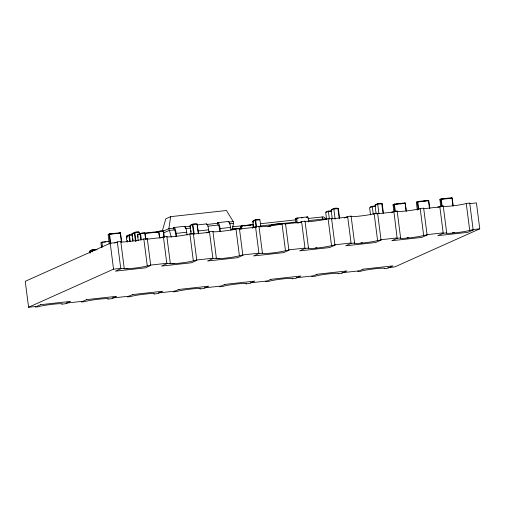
<?xml version="1.0" encoding="UTF-8"?>
<svg xmlns="http://www.w3.org/2000/svg" width="505" height="505" viewBox="0 0 505 505"><rect width="100%" height="100%" fill="white"/><g stroke="black" fill="none" stroke-linecap="round" stroke-linejoin="round"><path stroke-width="0.76" d="M272.157 224.927L268.597 226.587M102.496 247.172L101.991 242.173L109.112 241.251M109.32 244.085L108.127 234.787L109.49 233.834L120.43 232.767L121.793 242.387M127.191 241.901C125.202 235.867 126.275 235.014 132.114 234.547M129.747 241.573L128.952 235.374L129.349 234.85L130.315 241.472M132.815 241.018L131.925 234.042C132.96 232.679 140.27 229.567 139.292 233.935M135.473 241.466L134.38 232.944L134.785 232.42L136.041 241.365M191.098 234.333L190.006 225.811C191.067 224.201 195.984 222.882 197.177 224.151L198.364 233.449M193.655 234.004L192.462 224.706L192.859 224.188L194.223 233.91M271.141 225.457L272.555 224.485L283.608 223.267L284.132 223.683L271.538 224.94M271.412 225.489L269.474 226.53M297.167 223.21L296.801 218.091L307.564 216.872L308.088 217.289L308.681 221.941M397.081 211.431A11.918 0.871 -7.3 0 0 408.469 210.692A11.918 0.871 -7.3 0 0 420.204 208.514L423.657 208.136L427.104 235.021L421.757 237.413L391.817 240.708L397.164 238.316L393.054 204.677L394.323 204.07L405.098 202.922L406.43 211.071M417.351 210.194L416.36 202.448L417.723 201.495L428.657 200.428L429.831 208.496M440.65 206.842L439.988 199.406L441.124 198.919L451.716 197.752L452.24 198.168L453.231 205.92M241.712 228.797L241.643 226L252.412 224.782L252.929 225.198L253.226 227.528M253.535 227.622L252.74 221.424C253.807 219.814 258.718 218.495 259.911 219.77L260.807 226.739M256.092 227.294L255.195 220.325L255.599 219.801L256.66 227.2M232.237 230.065L233.468 223.368L233.241 221.575L226.461 210.503L170.621 216.658L168.885 228.658L171.334 237.186M101.284 242.602L102.3 242.002M240.797 226.549L241.813 225.95M296.972 218.04L296.012 218.469L295.962 218.987M163.992 237.451L163.216 231.151M162.32 230.943L165.81 218.81L170.621 216.658M126.477 236.378L128.99 235.254M131.912 233.941L134.418 232.818M189.987 225.71L192.5 224.586M252.727 221.329L255.233 220.205M164.346 237.445L163.551 231.221C162.042 229.731 158.513 231.505 156.727 232.148M120.607 233.089L109.471 234.282L108.127 234.787M405.439 203.326L394.304 204.519L392.959 205.024M428.84 200.75L417.704 201.943L416.36 202.448M452.24 198.168L441.105 199.361L439.76 199.873M97.118 249.748C95.906 248.763 88.236 249.3 90.168 253.03M306.567 217.358L307.564 216.872M331.703 210.73C330.201 211.21 326.116 210.617 325.744 212.731L326.64 219.707M339.638 218.715L338.35 208.641C336.93 207.429 331.829 208.47 331.173 210.301L332.265 218.823M383.415 213.104L382.222 203.812C380.802 202.593 375.707 203.635 375.051 205.466L376.143 213.987M121.44 242.387L120.335 232.975M406.077 211.077L405.168 203.212M429.477 208.496L428.568 200.636M452.878 205.92L451.969 198.055M268.029 226.549L269.809 226.215M119.123 233.102L120.083 232.666L120.253 233.089M101.903 242.526L100.937 242.956L101.537 247.601M137.701 232.515L138.925 231.959M114.66 243.069L117.33 241.876L120.79 241.491A11.918 0.871 -7.3 0 0 129.633 241.422A11.918 0.871 -7.3 0 0 143.818 238.96L147.277 238.575L150.717 265.46L145.377 267.852L115.43 271.147L120.777 268.755L124.23 268.376A11.918 0.871 -7.3 0 0 133.074 268.307A11.918 0.871 -7.3 0 0 147.264 265.838L150.717 265.46M157.402 232.092L158.766 231.789M163.456 231.094L168.885 228.658L173.859 228.108L174.092 229.908L169.118 230.457L163.689 232.887M145.939 239.174L147.277 238.575M173.859 228.108L173.853 227.484A6.66 1.559 83.7 0 1 176.188 233.398L176.554 236.277M174.092 229.908L174.156 229.876A4.236 0.991 83.7 0 1 175.645 233.645L176.011 236.517M184.262 226.373L184.382 226.322A6.66 1.559 83.7 0 1 186.717 232.243L187.09 235.115M160.723 238L163.399 236.801L166.852 236.422A11.918 0.871 -7.3 0 0 175.696 236.353A11.918 0.871 -7.3 0 0 189.886 233.884L193.339 233.506L196.786 260.384L191.439 262.777L161.499 266.078L166.839 263.679L170.299 263.301A11.918 0.871 -7.3 0 0 179.142 263.231A11.918 0.871 -7.3 0 0 193.327 260.763L196.786 260.384M208.931 231.984L208.66 229.825A6.66 1.559 83.7 0 0 206.318 223.904L206.33 224.536M117.109 242.469L110.216 243.227L25.25 281.31L28.57 307.248L113.543 269.165L121.2 268.325M192.001 234.099L193.339 233.506M208.079 226.164L217.964 225.078L217.724 222.648A6.66 1.559 83.7 0 1 220.066 228.569L220.432 231.441M217.964 225.078L218.034 225.047A4.236 0.991 83.7 0 1 219.523 228.809L219.89 231.688M230.962 230.286L230.596 227.408A6.66 1.559 83.7 0 0 228.26 221.493L228.266 222.118M206.791 232.925L209.461 231.726L212.914 231.347L216.361 258.225A11.918 0.871 -7.3 0 0 225.205 258.156A11.918 0.871 -7.3 0 0 239.389 255.694L242.848 255.309L239.402 228.43L232.729 229.201L232.893 229.63L234.97 229.396M241.415 226.467L240.456 226.903L240.752 229.226M238.07 229.03L239.402 228.43M252.184 228.153L255.524 226.657L258.983 226.272L262.423 253.156A11.918 0.871 -7.3 0 0 271.267 253.081A11.918 0.871 -7.3 0 0 285.458 250.619L288.911 250.24L285.47 223.355L282.011 223.74A11.918 0.871 -7.3 0 1 270.276 225.912A11.918 0.871 -7.3 0 1 258.888 226.65M284.132 223.955L285.47 223.355M296.574 218.558L295.671 219.012M216.361 258.225L212.908 258.611L207.561 261.003L237.501 257.708L242.848 255.309M298.253 223.077L301.592 221.581L305.045 221.203L308.486 248.081A11.918 0.871 -7.3 0 0 317.329 248.012A11.918 0.871 -7.3 0 0 331.52 245.544L334.973 245.165L331.533 218.286L328.08 218.665A11.918 0.871 -7.3 0 1 315.726 220.919A11.918 0.871 -7.3 0 1 304.78 221.506M262.423 253.156L258.97 253.535L253.624 255.928L283.57 252.633L288.911 250.24M344.315 218.002L347.655 216.506L351.108 216.127A11.918 0.871 -7.3 0 0 359.951 216.058A11.918 0.871 -7.3 0 0 374.142 213.59L377.595 213.211L381.041 240.09L375.695 242.488L345.755 245.784L351.095 243.391L354.554 243.006A11.918 0.871 -7.3 0 0 363.398 242.937A11.918 0.871 -7.3 0 0 377.582 240.468L381.041 240.09M375.581 205.901C374.079 206.375 369.995 205.781 369.622 207.902L370.519 214.871M403.956 203.338L404.915 202.903L405.086 203.326M308.486 248.081L305.033 248.46L299.692 250.859L329.632 247.557L334.973 245.165M391.716 212.334L393.717 211.437L397.17 211.052L400.616 237.937A11.918 0.871 -7.3 0 0 409.46 237.861A11.918 0.871 -7.3 0 0 423.651 235.399L427.104 235.021M427.356 200.756L428.316 200.327L428.486 200.75M437.778 207.258L439.786 206.362L443.238 205.983L446.679 232.862A11.918 0.871 -7.3 0 0 455.523 232.792A11.918 0.871 -7.3 0 0 469.713 230.324L473.166 229.945L469.726 203.067L466.266 203.446A11.918 0.871 -7.3 0 1 454.532 205.623A11.918 0.871 -7.3 0 1 443.144 206.356M446.679 232.862L443.226 233.241L437.879 235.639L467.826 232.338L473.166 229.945M469.53 203.654L476.43 202.896L479.75 228.834L394.784 266.918L387.878 267.675M101.341 242.432L101.177 242.855M90.01 250.953L89.625 251.294L89.814 253.03M296.012 218.469L295.608 218.993L296.107 222.863M134.38 232.944L139.096 232.388M128.952 235.374L132.285 234.97M192.462 224.706L197.177 224.151M255.195 220.325L259.911 219.77M145.8 239.452L144.998 233.228L140.44 233.733L137.493 234.958L138.187 240.405M333.723 208.698L333.849 209.102L338.331 208.527M377.557 203.843L377.721 204.266L382.209 203.692M108.524 234.263L112.312 233.847M114.585 233.6L116.851 233.348M331.223 209.777L332.606 209.625M375.101 204.948L377.172 204.721M173.733 227.534L184.382 226.322M197.177 224.952L206.318 223.904M217.611 222.705L228.26 221.493M184.388 226.953L190.473 226.284M207.088 224.454L217.737 223.279M228.98 222.042L233.241 221.575M328.25 211.109L328.42 211.532L331.873 211.153M372.128 206.28L372.292 206.703L375.752 206.324M395.63 204.254L397.145 204.083M400.168 203.755L401.683 203.584M416.758 201.924L420.545 201.508M422.811 201.255L425.084 201.009M440.158 199.349L443.188 199.014M446.212 198.68L447.727 198.516M133.705 233.367L132.323 233.518L131.919 234.055M325.794 212.214L327.177 212.062M370.361 207.302L371.743 207.151M254.52 220.748L253.138 220.9L253.295 222.97M158.627 231.542L144.809 233.064L145.724 239.338M185.379 228.664L190.707 228.077M229.207 223.841L233.468 223.368M163.557 231.208L158.822 231.707L159.618 237.931M144.979 233.487L158.797 231.965L158.696 231.303M139.348 234.276C132.764 236.611 145.288 230.848 144.998 233.228M128.276 235.803L126.856 236.005L127.045 238.025M296.763 218.387L298.278 218.217M301.308 217.882L302.817 217.718M232.477 226.814L253.51 224.498M260.517 223.728L296.353 219.782M308.037 218.495L323.535 216.841L326.438 219.037M176.188 233.398L186.717 232.243M197.095 226.524A6.66 1.559 83.7 0 1 198.124 230.987L208.66 229.825M220.066 228.569L230.596 227.408M242.368 226.215L240.683 226.436L240.639 226.915M244.635 225.962L246.15 225.798M249.18 225.464L250.695 225.293M103.607 242.185L105.88 241.933M108.152 241.68L109.661 241.516M231.751 229.106L241.1 228.077M260.574 225.931L296.41 221.985M308.094 220.698L322.897 219.069A4.766 0.347 -7.3 0 1 326.495 218.892M147.081 239.168L163.178 237.394M193.15 234.093L209.24 232.319M239.212 229.018L256.073 227.162M285.274 223.949L301.371 222.175M331.337 218.873L347.434 217.1M377.405 213.798L393.496 212.031M423.468 208.729L440.328 206.867M96.392 249.823L92.251 250.303L89.852 251.376M150.408 265.106L167.262 263.25M196.47 260.031L212.561 258.263M242.533 254.962L258.629 253.188M288.601 249.887L304.692 248.113M334.663 244.811L350.754 243.044M380.726 239.742L396.823 237.969M426.788 234.667L442.885 232.893M472.087 229.68L479.75 228.834M397.164 238.316L400.616 237.937M28.57 307.248L35.476 306.491M66.199 303.107L82.309 301.334M112.261 298.032L129.135 296.176M158.33 292.957L175.203 291.101M204.392 287.888L220.496 286.114M250.455 282.813L266.564 281.039M296.517 277.737L312.627 275.964M341.816 272.75L358.689 270.895M253.093 221.424L252.734 221.442M126.85 236.473L126.49 236.491M452.448 232.723L454.468 232.534M407.055 237.729L408.4 237.602M360.993 242.804L362.337 242.678M315.6 247.816L316.951 247.69M217.983 258.377L219.397 258.308M171.915 263.452L174.042 263.351M125.852 268.527L127.973 268.42M450.933 198.2L451.716 197.752L451.887 198.175M306.604 217.302L306.945 217.402M140.548 233.689L141.419 239.938M92.668 250.209C92.566 249.022 91.531 251.376 92.377 251.881M381.704 203.389L383.061 213.11M337.826 208.218L339.284 218.715M283.608 223.267L283.778 223.69M163.027 230.804L163.197 231.227M441.168 199.248L442.184 206.311M417.768 201.823L418.879 209.663M394.367 204.399L395.383 211.469M109.535 234.168L110.847 243.555M237.337 228.992L237.009 228.992M322.064 216.948L322.897 219.069M441.288 199.342L441.124 198.919L440.72 199.437L441.616 206.412M417.887 201.918L417.768 201.514L417.319 202.019L418.216 208.988M394.487 204.493L394.323 204.07L393.919 204.594L394.815 211.563M140.624 233.714L140.459 233.285L140.055 233.809L140.857 240.033M109.654 234.257L109.49 233.834L109.086 234.358L113.543 269.165M466.266 203.446L469.713 230.324M439.786 206.362L443.226 233.241M420.204 208.514L423.651 235.399M377.721 204.266L378.914 213.564M374.142 213.59L377.582 240.468M372.292 206.703L373.29 214.448M351.108 216.127L354.554 243.006M347.655 216.506L351.095 243.391M333.849 209.102L335.137 219.17M328.42 211.532L329.411 219.284M328.08 218.665L331.52 245.544M301.592 221.581L305.033 248.46M282.011 223.74L285.458 250.619M255.524 226.657L258.97 253.535M253.592 225.293L253.788 226.846M240.904 227.673L241.106 229.219M239.389 255.694L235.949 228.809A11.918 0.871 -7.3 0 1 224.214 230.987A11.918 0.871 -7.3 0 1 212.826 231.726M209.461 231.726L212.908 258.611M198.124 230.987L198.497 233.859M190.454 226.581L190.656 228.134M190.953 230.457L191.149 232.003M189.886 233.884L193.327 260.763M166.852 236.422L170.299 263.301M163.399 236.801L166.839 263.679M158.797 231.965L159.548 237.817M143.818 238.96L147.264 265.838M137.947 235.734L138.143 237.293M132.373 234.812L132.575 236.365M132.872 238.688L133.074 240.241M127.342 240.348L127.544 241.895M120.79 241.491L124.23 268.376M117.33 241.876L120.777 268.755M101.593 245.278L101.789 246.825M212.611 231.568A11.918 0.871 -7.3 0 1 212.914 231.347M258.68 226.493A11.918 0.871 -7.3 0 1 258.983 226.272M304.742 221.424A11.918 0.871 -7.3 0 1 305.045 221.203M396.911 211.361A11.918 0.871 -7.3 0 1 397.176 211.052M442.973 206.286A11.918 0.871 -7.3 0 1 443.238 205.983M272.17 224.82C272.586 225.539 272.915 223.866 272.17 224.82M40.608 304.685L35.262 307.084L38.721 306.699A11.918 0.871 -7.3 0 1 52.905 304.237A11.918 0.871 -7.3 0 1 61.749 304.168L65.208 303.783L70.549 301.39L40.608 304.685M86.671 299.616L81.33 302.009L84.783 301.63A11.918 0.871 -7.3 0 1 98.974 299.162A11.918 0.871 -7.3 0 1 107.818 299.093L111.27 298.714L116.617 296.315L86.671 299.616M132.739 294.541L127.393 296.934L130.845 296.555A11.918 0.871 -7.3 0 1 145.036 294.087A11.918 0.871 -7.3 0 1 153.88 294.017L157.333 293.639L162.679 291.246L132.739 294.541M178.802 289.466L173.455 291.865L176.914 291.48A11.918 0.871 -7.3 0 1 191.098 289.018A11.918 0.871 -7.3 0 1 199.942 288.948L203.401 288.563L208.742 286.171L178.802 289.466M224.864 284.397L219.523 286.789L222.976 286.411A11.918 0.871 -7.3 0 1 237.167 283.943A11.918 0.871 -7.3 0 1 246.011 283.873L249.464 283.494L254.804 281.096L224.864 284.397M270.926 279.322L265.586 281.714L269.039 281.335A11.918 0.871 -7.3 0 1 283.229 278.867A11.918 0.871 -7.3 0 1 292.073 278.798L295.526 278.419L300.873 276.02L270.926 279.322M316.995 274.247L311.648 276.645L315.107 276.26A11.918 0.871 -7.3 0 1 329.292 273.798A11.918 0.871 -7.3 0 1 338.135 273.723L341.588 273.344L346.935 270.951L316.995 274.247M363.057 269.171L357.717 271.57L361.17 271.191A11.918 0.871 -7.3 0 1 375.354 268.723A11.918 0.871 -7.3 0 1 384.198 268.654L387.657 268.275L392.997 265.876L363.057 269.171"/></g></svg>
